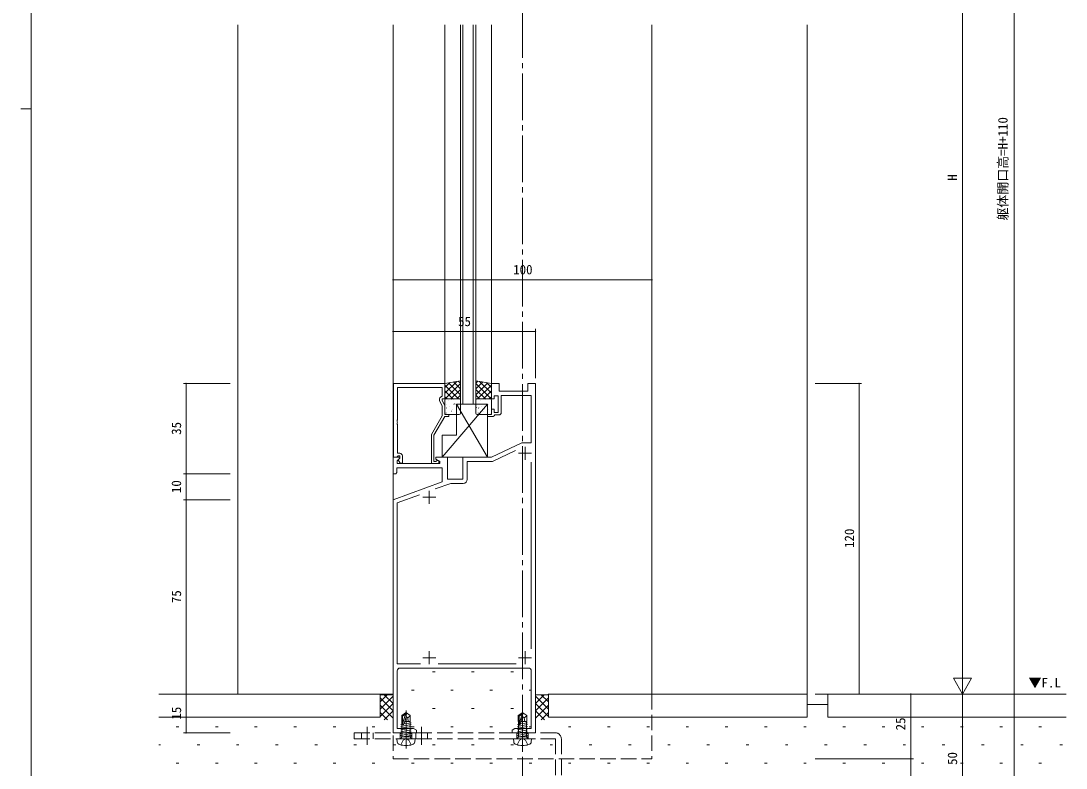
# Model space of a CAD drawing. Units: millimetres, scale not verified. Extents: x -1595 to 539, y -420 to 386.
# Drawn here: x -594 to -190.2, y -247.6 to 41 of the extents above; entities that cross this region are included whole.
import ezdxf
from ezdxf.enums import TextEntityAlignment as Align

# ---------------------------------------------------------------- set-up
doc = ezdxf.new("R2010")
doc.units = ezdxf.units.MM
doc.header["$LTSCALE"] = 2
doc.linetypes.add('CHAIN2', pattern=[12, 9, -1, 1, -1])
doc.linetypes.add('DASHED3', pattern=[4, 3, -1])
for name, color, linetype, lineweight in [('0-1_YKK_ZWAK', 7, 'Continuous', 9), ('0-2_USER1', 4, 'Continuous', 9), ('0-3_YKK_12', 2, 'Continuous', 9), ('0-4_YSS_K', 3, 'Continuous', 9), ('0-5_YKK_D', 6, 'Continuous', 9), ('0-6_YKK_13', 4, 'Continuous', 9), ('0-7_YKK_11', 7, 'Continuous', 9)]:
    doc.layers.add(name, color=color, linetype=linetype, lineweight=lineweight)
doc.styles.add('ＭＳ ゴシック', font='')
doc.styles.get('ＭＳ ゴシック').set_extended_font_data('MS Gothic')

msp = doc.modelspace()

# ---------------------------------------------------------------- linework, layer by layer
at = {"layer": '0-1_YKK_ZWAK'}
for p, q in [((-590, -368), (-590, 382)), ((-594, 7), (-590, 7))]:
    msp.add_line(p, q, dxfattribs=at)
at = {"layer": '0-3_YKK_12', "linetype": 'CHAIN2'}
msp.add_line((-400.219, 308.713), (-400.219, -331.742), dxfattribs=at)
at = {"layer": '0-3_YKK_12'}
for p, q in [((-450.219, -219.003), (-450.219, 39.497)), ((-430.219, -99.003), (-430.219, 39.497)), ((-424.219, -107.003), (-424.219, 39.497)), ((-423.219, -107.003), (-423.219, 39.497)), ((-419.219, -107.003), (-419.219, 39.497)), ((-418.219, -107.003), (-418.219, 39.497)), ((-412.219, -99.003), (-412.219, 39.497)), ((-350.219, -219.003), (-350.219, 39.497)), ((-290.219, -219.003), (-290.219, 39.497)), ((-418.219, -107.003), (-424.219, -107.003)), ((-490.218, -219.003), (-450.219, -219.003))]:
    msp.add_line(p, q, dxfattribs=at)
at = {"layer": '0-3_YKK_12', "linetype": 'DASHED3'}
for p, q in [((-450.219, -219.003), (-450.219, -244.003)), ((-350.219, -219.003), (-350.219, -244.003)), ((-450.219, -244.003), (-350.219, -244.003))]:
    msp.add_line(p, q, dxfattribs=at)
at = {"layer": '0-4_YSS_K'}
for p, q in [((-510.217, -219.003), (-510.217, 39.497)), ((-435.019, -210.396), (-434.019, -210.396)), ((-419.869, -210.396), (-418.869, -210.396)), ((-404.719, -210.396), (-403.719, -210.396)), ((-443.094, -217.471), (-442.094, -217.471)), ((-427.944, -217.471), (-426.944, -217.471)), ((-412.794, -217.471), (-411.794, -217.471)), ((-397.644, -217.471), (-396.849, -217.471)), ((-540.771, -219.003), (-455.219, -219.003)), ((-455.219, -219.003), (-454.919, -219.303)), ((-455.219, -219.204), (-455.119, -219.103)), ((-455.219, -222.032), (-452.49, -219.303)), ((-455.219, -224.861), (-450.219, -219.861)), ((-455.219, -220.517), (-450.219, -225.517)), ((-454.919, -219.303), (-450.219, -219.303)), ((-453.606, -219.303), (-450.219, -222.689)), ((-391.833, -219.303), (-395.219, -222.689)), ((-390.219, -224.861), (-395.219, -219.861)), ((-390.219, -220.517), (-395.219, -225.517)), ((-390.219, -222.032), (-392.949, -219.303)), ((-390.219, -219.204), (-390.32, -219.103)), ((-390.219, -219.003), (-390.219, -228.003)), ((-290.219, -219.003), (-390.219, -219.003)), ((-290.219, -228.003), (-290.219, -219.003)), ((-282.219, -219.003), (-282.219, -228.003)), ((-190.219, -219.003), (-282.219, -219.003)), ((-455.219, -227.689), (-450.219, -222.689)), ((-455.219, -223.346), (-450.219, -228.346)), ((-453.705, -229.003), (-450.219, -225.517)), ((-435.019, -224.546), (-434.019, -224.546)), ((-419.869, -224.546), (-418.869, -224.546)), ((-404.719, -224.546), (-403.719, -224.546)), ((-390.219, -227.689), (-395.219, -222.689)), ((-390.219, -223.346), (-395.219, -228.346)), ((-391.734, -229.003), (-395.219, -225.517)), ((-290.219, -223.003), (-282.219, -223.003)), ((-455.219, -226.174), (-452.391, -229.003)), ((-390.219, -226.174), (-393.048, -229.003)), ((-390.219, -228.003), (-290.219, -228.003)), ((-282.219, -228.003), (-190.219, -228.003)), ((-533.994, -231.621), (-532.994, -231.621)), ((-518.844, -231.621), (-517.844, -231.621)), ((-503.694, -231.621), (-502.694, -231.621)), ((-488.544, -231.621), (-487.544, -231.621)), ((-473.394, -231.621), (-472.394, -231.621)), ((-458.244, -231.621), (-457.244, -231.621)), ((-443.094, -231.621), (-442.094, -231.621)), ((-427.944, -231.621), (-426.944, -231.621)), ((-412.794, -231.621), (-411.794, -231.621)), ((-397.644, -231.621), (-396.849, -231.621)), ((-382.494, -231.621), (-381.494, -231.621)), ((-367.344, -231.621), (-366.344, -231.621)), ((-352.194, -231.621), (-351.194, -231.621)), ((-337.044, -231.621), (-336.044, -231.621)), ((-321.894, -231.621), (-320.894, -231.621)), ((-306.744, -231.621), (-305.744, -231.621)), ((-291.594, -231.621), (-290.594, -231.621)), ((-276.444, -231.621), (-275.444, -231.621)), ((-261.294, -231.621), (-260.294, -231.621)), ((-246.144, -231.621), (-245.144, -231.621)), ((-230.994, -231.621), (-229.994, -231.621)), ((-215.844, -231.621), (-214.844, -231.621)), ((-200.694, -231.621), (-199.694, -231.621)), ((-540.771, -238.696), (-540.069, -238.696)), ((-525.919, -238.696), (-524.919, -238.696)), ((-510.769, -238.696), (-509.769, -238.696)), ((-495.619, -238.696), (-494.619, -238.696)), ((-480.469, -238.696), (-479.469, -238.696)), ((-465.319, -238.696), (-464.319, -238.696)), ((-450.169, -238.696), (-449.169, -238.696)), ((-435.019, -238.696), (-434.019, -238.696)), ((-419.869, -238.696), (-418.869, -238.696)), ((-404.719, -238.696), (-403.719, -238.696)), ((-389.569, -238.696), (-388.569, -238.696)), ((-374.419, -238.696), (-373.419, -238.696)), ((-359.269, -238.696), (-358.269, -238.696)), ((-344.119, -238.696), (-343.119, -238.696)), ((-328.969, -238.696), (-327.969, -238.696)), ((-313.819, -238.696), (-312.819, -238.696)), ((-298.669, -238.696), (-297.669, -238.696)), ((-283.519, -238.696), (-282.519, -238.696)), ((-268.369, -238.696), (-267.369, -238.696)), ((-253.219, -238.696), (-252.219, -238.696)), ((-238.069, -238.696), (-237.069, -238.696)), ((-222.919, -238.696), (-221.919, -238.696)), ((-207.769, -238.696), (-206.769, -238.696)), ((-192.619, -238.696), (-191.619, -238.696)), ((-533.994, -245.771), (-532.994, -245.771)), ((-518.844, -245.771), (-517.844, -245.771)), ((-503.694, -245.771), (-502.694, -245.771)), ((-488.544, -245.771), (-487.544, -245.771)), ((-473.394, -245.771), (-472.394, -245.771)), ((-458.244, -245.771), (-457.244, -245.771)), ((-443.094, -245.771), (-442.094, -245.771)), ((-427.944, -245.771), (-426.944, -245.771)), ((-412.794, -245.771), (-411.794, -245.771)), ((-397.644, -245.771), (-396.644, -245.771)), ((-382.494, -245.771), (-381.494, -245.771)), ((-367.344, -245.771), (-366.344, -245.771)), ((-352.194, -245.771), (-351.194, -245.771)), ((-337.044, -245.771), (-336.044, -245.771)), ((-321.894, -245.771), (-320.894, -245.771)), ((-306.744, -245.771), (-305.744, -245.771)), ((-291.594, -245.771), (-290.594, -245.771)), ((-276.444, -245.771), (-275.444, -245.771)), ((-261.294, -245.771), (-260.294, -245.771)), ((-246.144, -245.771), (-245.144, -245.771)), ((-230.994, -245.771), (-229.994, -245.771)), ((-215.844, -245.771), (-214.844, -245.771)), ((-200.694, -245.771), (-199.694, -245.771))]:
    msp.add_line(p, q, dxfattribs=at)
for points in [[(-455.219, -219.003), (-455.219, -228.003), (-540.771, -228.003)], [(-390.219, -219.003), (-390.519, -219.303), (-395.219, -219.303)]]:
    msp.add_lwpolyline(points, dxfattribs=at)
at = {"layer": '0-5_YKK_D'}
for p, q in [((-210.219, -269.003), (-210.219, 240.997)), ((-230.219, -212.003), (-230.219, 173.997)), ((-450.222, -97.003), (-450.222, -58.003)), ((-450.222, -59.003), (-350.226, -59.003)), ((-350.226, -97.003), (-350.226, -58.003)), ((-450.218, -97.003), (-450.218, -78.003)), ((-395.218, -79.003), (-450.218, -79.003)), ((-395.218, -97.003), (-395.218, -78.003)), ((-513.217, -99.003), (-531.217, -99.003)), ((-530.217, -99.003), (-530.217, -134.003)), ((-287.219, -99.003), (-269.219, -99.003)), ((-270.219, -219.003), (-270.219, -99.003)), ((-513.217, -134.003), (-531.217, -134.003)), ((-513.217, -134.003), (-531.217, -134.003)), ((-530.217, -134.003), (-530.217, -144.003)), ((-513.217, -144.003), (-531.217, -144.003)), ((-513.217, -144.003), (-531.217, -144.003)), ((-530.217, -144.003), (-530.217, -219.003)), ((-230.219, -219.003), (-230.219, -206.878)), ((-230.219, -219.003), (-233.719, -212.94)), ((-226.719, -212.94), (-233.719, -212.94)), ((-230.219, -219.003), (-226.719, -212.94)), ((-513.217, -219.003), (-531.217, -219.003)), ((-513.217, -219.003), (-531.217, -219.003)), ((-530.217, -219.003), (-530.217, -234.003)), ((-287.219, -219.003), (-229.219, -219.003)), ((-250.219, -219.003), (-250.219, -244.003)), ((-230.219, -269.003), (-230.219, -219.003)), ((-513.217, -234.003), (-531.217, -234.003)), ((-287.219, -244.003), (-249.219, -244.003)), ((-287.219, -244.003), (-249.219, -244.003)), ((-250.219, -269.003), (-250.219, -244.003))]:
    msp.add_line(p, q, dxfattribs=at)
for centre, start, end in [((-450.222, -59.003), 0, 180), ((-450.222, -59.003), 180, 0), ((-350.226, -59.003), 0, 180), ((-350.226, -59.003), 180, 0), ((-450.218, -79.003), 0, 180), ((-450.218, -79.003), 180, 0), ((-395.218, -79.003), 0, 180), ((-395.218, -79.003), 180, 0), ((-530.217, -99.003), 90, 270), ((-530.217, -99.003), 270, 90), ((-270.219, -99.003), 90, 270), ((-270.219, -99.003), 270, 90), ((-530.217, -134.003), 90, 270), ((-530.217, -134.003), 90, 270), ((-530.217, -134.003), 270, 90), ((-530.217, -134.003), 270, 90), ((-530.217, -144.003), 90, 270), ((-530.217, -144.003), 90, 270), ((-530.217, -144.003), 270, 90), ((-530.217, -144.003), 270, 90), ((-530.217, -219.003), 90, 270), ((-530.217, -219.003), 90, 270), ((-530.217, -219.003), 270, 90), ((-530.217, -219.003), 270, 90), ((-270.219, -219.003), 90, 270), ((-270.219, -219.003), 270, 90), ((-250.219, -219.003), 90, 270), ((-250.219, -219.003), 270, 90), ((-530.217, -234.003), 90, 270), ((-530.217, -234.003), 270, 90), ((-250.219, -244.003), 90, 270), ((-250.219, -244.003), 90, 270), ((-250.219, -244.003), 270, 90), ((-250.219, -244.003), 270, 90)]:
    msp.add_arc(centre, 0.106, start, end, dxfattribs=at)
at = {"layer": '0-6_YKK_13'}
for p, q in [((-425.595, -98.232), (-430.219, -102.856)), ((-428.289, -98.681), (-430.219, -100.611)), ((-430.219, -99.668), (-424.884, -105.003)), ((-424.219, -99.101), (-430.121, -105.003)), ((-428.865, -98.777), (-424.219, -103.423)), ((-426.941, -98.456), (-424.219, -101.178)), ((-425.016, -98.136), (-424.219, -98.933)), ((-417.421, -98.136), (-418.219, -98.933)), ((-415.497, -98.456), (-418.219, -101.178)), ((-413.573, -98.777), (-418.219, -103.423)), ((-418.219, -99.101), (-412.317, -105.003)), ((-412.219, -99.668), (-417.553, -105.003)), ((-416.842, -98.232), (-412.219, -102.856)), ((-414.148, -98.681), (-412.219, -100.611)), ((-430.219, -101.913), (-427.129, -105.003)), ((-430.219, -104.158), (-429.374, -105.003)), ((-424.219, -101.346), (-427.875, -105.003)), ((-424.219, -103.591), (-425.63, -105.003)), ((-418.219, -101.346), (-414.562, -105.003)), ((-418.219, -103.591), (-416.807, -105.003)), ((-412.219, -101.913), (-415.308, -105.003)), ((-412.219, -104.158), (-413.063, -105.003)), ((-413.719, -107.003), (-431.219, -127.503)), ((-430.219, -110.503), (-430.219, -105.503)), ((-429.719, -105.003), (-424.719, -105.003)), ((-429.583, -108.494), (-429.536, -108.583)), ((-429.411, -107.08), (-429.404, -107.088)), ((-428.984, -105.623), (-428.94, -105.647)), ((-428.341, -107.815), (-428.297, -107.839)), ((-427.592, -105.097), (-427.585, -105.105)), ((-426.908, -105.191), (-426.864, -105.215)), ((-426.693, -106.97), (-426.646, -107.058)), ((-426.316, -107.081), (-426.272, -107.105)), ((-425.719, -107.003), (-413.719, -127.503)), ((-425.719, -119.003), (-425.719, -107.003)), ((-425.719, -107.003), (-413.719, -107.003)), ((-425.65, -107.265), (-425.643, -107.272)), ((-424.24, -106.648), (-424.219, -106.66)), ((-424.219, -105.503), (-424.219, -110.503)), ((-418.219, -110.503), (-418.219, -105.503)), ((-418.018, -108.247), (-417.974, -108.271)), ((-417.719, -105.003), (-412.719, -105.003)), ((-417.183, -108.494), (-417.136, -108.583)), ((-417.011, -107.08), (-417.004, -107.088)), ((-416.584, -105.623), (-416.54, -105.647)), ((-415.941, -107.815), (-415.897, -107.839)), ((-415.192, -105.097), (-415.185, -105.105)), ((-414.508, -105.191), (-414.464, -105.215)), ((-414.293, -106.97), (-414.246, -107.058)), ((-413.916, -107.081), (-413.872, -107.105)), ((-413.719, -107.003), (-413.719, -127.503)), ((-413.25, -107.265), (-413.243, -107.272)), ((-412.219, -105.503), (-412.219, -110.503)), ((-429.775, -110.439), (-429.731, -110.463)), ((-424.719, -111.003), (-429.719, -111.003)), ((-427.75, -109.705), (-427.706, -109.729)), ((-427.436, -109.285), (-427.429, -109.292)), ((-425.673, -109.272), (-425.629, -109.296)), ((-412.719, -111.003), (-417.719, -111.003)), ((-417.375, -110.439), (-417.331, -110.463)), ((-415.35, -109.705), (-415.306, -109.729)), ((-415.036, -109.285), (-415.029, -109.292)), ((-413.273, -109.272), (-413.229, -109.296)), ((-431.219, -119.003), (-425.719, -119.003)), ((-431.219, -127.503), (-431.219, -119.003)), ((-413.719, -127.503), (-431.219, -127.503)), ((-445.219, -240.056), (-445.219, -225.373)), ((-400.219, -240.056), (-400.219, -225.373)), ((-446.869, -227.314), (-445.369, -226.303)), ((-446.869, -227.314), (-446.569, -227.508)), ((-446.869, -229.603), (-446.869, -227.314)), ((-446.869, -229.603), (-446.569, -229.603)), ((-446.819, -229.603), (-446.819, -235.603)), ((-446.569, -227.508), (-445.369, -226.665)), ((-445.369, -226.665), (-446.569, -230.654)), ((-446.569, -230.654), (-446.569, -227.508)), ((-445.219, -227.809), (-446.078, -230.709)), ((-446.042, -230.585), (-443.24, -230.09)), ((-445.75, -229.603), (-443.569, -229.603)), ((-445.369, -226.665), (-445.369, -226.303)), ((-445.369, -226.303), (-445.069, -226.303)), ((-445.219, -227.809), (-445.069, -226.303)), ((-445.219, -227.809), (-445.219, -226.303)), ((-445.219, -227.702), (-444.519, -228.203)), ((-443.569, -227.314), (-445.069, -226.303)), ((-444.519, -228.203), (-443.569, -227.391)), ((-444.519, -228.203), (-444.379, -229.603)), ((-443.619, -229.609), (-443.619, -235.603)), ((-443.569, -229.603), (-443.569, -227.314)), ((-401.869, -227.314), (-400.369, -226.303)), ((-401.869, -227.314), (-401.569, -227.508)), ((-401.869, -229.603), (-401.869, -227.314)), ((-401.869, -229.603), (-401.569, -229.603)), ((-401.819, -229.603), (-401.819, -235.603)), ((-401.569, -227.508), (-400.369, -226.665)), ((-400.369, -226.665), (-401.569, -230.654)), ((-401.569, -230.654), (-401.569, -227.508)), ((-400.219, -227.809), (-401.078, -230.709)), ((-401.042, -230.585), (-398.24, -230.09)), ((-400.75, -229.603), (-398.569, -229.603)), ((-400.369, -226.665), (-400.369, -226.303)), ((-400.369, -226.303), (-400.069, -226.303)), ((-400.219, -227.809), (-400.069, -226.303)), ((-400.219, -227.809), (-400.219, -226.303)), ((-400.219, -227.702), (-399.519, -228.203)), ((-398.569, -227.314), (-400.069, -226.303)), ((-399.519, -228.203), (-398.569, -227.391)), ((-399.519, -228.203), (-399.379, -229.603)), ((-398.619, -229.609), (-398.619, -235.603)), ((-398.569, -229.603), (-398.569, -227.314)), ((-447.198, -230.79), (-446.568, -230.679)), ((-447.198, -231.49), (-443.24, -230.79)), ((-447.198, -232.19), (-443.24, -231.49)), ((-447.198, -232.89), (-443.24, -232.19)), ((-447.198, -233.59), (-443.24, -232.89)), ((-447.198, -234.29), (-443.24, -233.59)), ((-402.198, -230.79), (-401.568, -230.679)), ((-402.198, -231.49), (-398.24, -230.79)), ((-402.198, -232.19), (-398.24, -231.49)), ((-402.198, -232.89), (-398.24, -232.19)), ((-402.198, -233.59), (-398.24, -232.89)), ((-402.198, -234.29), (-398.24, -233.59)), ((-448.719, -236.303), (-441.719, -236.303)), ((-448.719, -236.303), (-448.621, -237.422)), ((-447.269, -238.666), (-446.364, -236.851)), ((-447.198, -234.99), (-443.24, -234.29)), ((-446.704, -235.603), (-443.24, -234.99)), ((-446.364, -236.851), (-445.219, -236.242)), ((-444.074, -236.851), (-445.219, -236.242)), ((-443.169, -238.666), (-444.074, -236.851)), ((-443.24, -235.515), (-443.733, -235.603)), ((-443.489, -235.803), (-443.489, -235.603)), ((-441.719, -236.303), (-441.817, -237.422)), ((-403.719, -236.303), (-396.719, -236.303)), ((-403.719, -236.303), (-403.621, -237.422)), ((-402.269, -238.666), (-401.364, -236.851)), ((-402.198, -234.99), (-398.24, -234.29)), ((-401.704, -235.603), (-398.24, -234.99)), ((-401.364, -236.851), (-400.219, -236.242)), ((-399.074, -236.851), (-400.219, -236.242)), ((-398.169, -238.666), (-399.074, -236.851)), ((-398.24, -235.515), (-398.733, -235.603)), ((-398.489, -235.803), (-398.489, -235.603)), ((-396.719, -236.303), (-396.817, -237.422))]:
    msp.add_line(p, q, dxfattribs=at)
at = {"layer": '0-6_YKK_13', "linetype": 'DASHED3'}
for p, q in [((-465.219, -234.003), (-465.219, -236.303)), ((-465.219, -234.003), (-387.519, -234.003)), ((-462.469, -234.003), (-462.469, -236.303)), ((-457.969, -234.003), (-457.969, -236.303)), ((-447.469, -234.003), (-447.469, -236.303)), ((-442.969, -234.003), (-442.969, -236.303)), ((-441.469, -234.003), (-441.469, -236.303)), ((-436.969, -234.003), (-436.969, -236.303)), ((-402.469, -234.003), (-402.469, -236.303)), ((-397.969, -234.003), (-397.969, -236.303)), ((-465.219, -236.303), (-387.519, -236.303)), ((-387.519, -236.303), (-387.519, -256.203)), ((-385.219, -236.303), (-385.219, -256.203))]:
    msp.add_line(p, q, dxfattribs=at)
at = {"layer": '0-6_YKK_13', "linetype": 'CHAIN2'}
for p, q in [((-460.219, -231.677), (-460.219, -238.628)), ((-445.219, -231.677), (-445.219, -238.628)), ((-439.219, -231.677), (-439.219, -238.628)), ((-400.219, -231.677), (-400.219, -238.628))]:
    msp.add_line(p, q, dxfattribs=at)
at = {"layer": '0-6_YKK_13'}
for points in [[(-424.219, -98.003), (-430.219, -99.003), (-430.219, -105.003), (-424.219, -105.003)], [(-418.219, -98.003), (-412.219, -99.003), (-412.219, -105.003), (-418.219, -105.003)]]:
    msp.add_lwpolyline(points, close=True, dxfattribs=at)
for points in [[(-446.949, -235.803), (-446.949, -235.603), (-443.489, -235.603)], [(-401.949, -235.803), (-401.949, -235.603), (-398.489, -235.603)]]:
    msp.add_lwpolyline(points, dxfattribs=at)
for centre, radius, start, end in [((-429.719, -105.503), 0.5, 90, 180), ((-424.719, -105.503), 0.5, 0, 90), ((-417.719, -105.503), 0.5, 90, 180), ((-412.719, -105.503), 0.5, 0, 90), ((-429.719, -110.503), 0.5, 180, 270), ((-424.719, -110.503), 0.5, 270, 0), ((-417.719, -110.503), 0.5, 180, 270), ((-412.719, -110.503), 0.5, 270, 0), ((-446.32, -230.654), 0.248, 180, 347.19095), ((-401.32, -230.654), 0.248, 180, 347.19095), ((-447.326, -237.309), 1.3, 185, 254.11914), ((-447.449, -235.803), 0.5, 270, 0), ((-442.989, -235.803), 0.5, 180, 270), ((-443.112, -237.309), 1.3, 285.88084, 355), ((-402.326, -237.309), 1.3, 185, 254.11914), ((-402.449, -235.803), 0.5, 270, 0), ((-397.989, -235.803), 0.5, 180, 270), ((-398.112, -237.309), 1.3, 285.88084, 355), ((-445.219, -229.903), 9, 254.11914, 285.88084), ((-400.219, -229.903), 9, 254.11914, 285.88084)]:
    msp.add_arc(centre, radius, start, end, dxfattribs=at)
at = {"layer": '0-6_YKK_13', "linetype": 'DASHED3'}
msp.add_arc((-387.519, -236.303), 2.3, 0, 90, dxfattribs=at)
at = {"layer": '0-7_YKK_11'}
for p, q in [((-399.219, -123.503), (-399.219, -128.503)), ((-401.719, -126.003), (-396.719, -126.003)), ((-396.849, -201.589), (-396.849, -129.416)), ((-436.219, -140.503), (-436.219, -145.503)), ((-438.719, -143.003), (-433.719, -143.003)), ((-438.719, -205.003), (-433.719, -205.003)), ((-436.219, -202.503), (-436.219, -207.503)), ((-401.719, -205.003), (-396.719, -205.003)), ((-399.219, -202.503), (-399.219, -207.503)), ((-397.849, -209.003), (-447.589, -209.003)), ((-432.856, -207.373), (-402.632, -207.373))]:
    msp.add_line(p, q, dxfattribs=at)
for points in [[(-450.119, -99.003), (-450.119, -127.503), (-448.789, -127.503), (-448.489, -127.203), (-448.289, -127.003), (-447.619, -127.003), (-447.619, -127.929), (-448.192, -128.503), (-447.442, -129.803), (-446.619, -129.803), (-446.619, -127.003)], [(-433.518, -129.069), (-433.767, -129.203), (-434.419, -129.203), (-434.419, -119.077), (-430.219, -111.803), (-428.719, -111.803), (-428.719, -111.003), (-430.219, -111.003), (-430.219, -107.647), (-431.219, -105.503), (-431.219, -105.003), (-430.219, -105.003), (-430.219, -99.003), (-450.119, -99.003)], [(-447.619, -126.003), (-448.489, -126.003), (-448.489, -114.961), (-448.609, -114.778), (-448.609, -114.228), (-448.489, -114.044), (-448.489, -113.961), (-448.609, -113.778), (-448.609, -113.228), (-448.489, -113.044), (-448.489, -100.633), (-431.219, -100.633), (-431.219, -104.003), (-431.846, -104.365)], [(-409.419, -111.203), (-410.919, -111.203), (-411.219, -111.503), (-411.519, -111.803), (-413.719, -111.803), (-413.719, -111.003), (-412.219, -111.003), (-412.219, -109.003), (-411.219, -109.003), (-411.219, -110.203), (-409.619, -110.203), (-409.619, -103.803), (-411.219, -103.803), (-411.219, -105.003), (-412.219, -105.003), (-412.219, -99.003), (-409.219, -99.003), (-409.219, -102.003), (-398.219, -102.003), (-398.219, -99.003), (-395.219, -99.003)], [(-395.219, -99.003), (-395.219, -234.003), (-399.26, -234.003), (-399.444, -233.883), (-399.994, -233.883), (-400.177, -234.003), (-400.26, -234.003), (-400.444, -233.883), (-400.994, -233.883), (-401.177, -234.003), (-404.219, -234.003), (-404.219, -233.003), (-403.128, -232.373), (-396.849, -232.373), (-396.849, -210.003)], [(-448.589, -210.003), (-448.589, -232.373), (-442.31, -232.373), (-441.219, -233.003), (-441.219, -234.003), (-450.219, -234.003), (-450.219, -144.003), (-431.219, -137.087), (-431.219, -131.633), (-448.719, -131.633), (-448.719, -133.503), (-449.219, -134.003), (-450.219, -134.003), (-450.219, -127.503), (-447.743, -127.503), (-447.582, -127.891), (-448.589, -128.897), (-448.589, -130.003), (-432.219, -130.003), (-432.219, -129.169), (-433.719, -128.303), (-433.719, -127.503), (-429.219, -127.503), (-429.219, -136.003), (-423.219, -136.003), (-423.219, -127.503), (-412.219, -127.503), (-400.424, -122.003), (-396.849, -122.003), (-396.849, -103.633), (-408.419, -103.633), (-408.419, -110.203)], [(-432.252, -105.653), (-431.219, -107.869), (-431.219, -111.535), (-435.419, -118.809), (-435.419, -130.003), (-433.019, -130.003)], [(-402.987, -124.996), (-411.857, -129.133), (-421.589, -129.133), (-421.589, -136.133)], [(-423.089, -137.633), (-427.951, -137.633), (-433.898, -139.797)], [(-440.057, -142.039), (-448.589, -145.144), (-448.589, -207.373), (-439.581, -207.373)]]:
    msp.add_lwpolyline(points, dxfattribs=at)
for centre, radius, start, end in [((-431.346, -105.231), 1, 120.00002, 205.00002), ((-409.419, -110.203), 1, 270, 359.99998), ((-447.619, -127.003), 1, 0, 89.99998), ((-433.019, -129.403), 0.6, 270.00002, 146.25102), ((-423.089, -136.133), 1.5, 270, 359.99998), ((-447.589, -210.003), 1, 90, 179.99998), ((-397.849, -210.003), 1, 0, 89.99998)]:
    msp.add_arc(centre, radius, start, end, dxfattribs=at)

# ---------------------------------------------------------------- texts
at = {"layer": '0-2_USER1', "style": 'ＭＳ ゴシック'}
msp.add_text('▼F.L', height=3.666, dxfattribs=at).set_placement((-204.733, -217.576), align=Align.BOTTOM_LEFT)
at = {"layer": '0-5_YKK_D', "color": 4, "style": 'ＭＳ ゴシック'}
for s, p in [('躯体開口高=H+110', (-211.752, -36.128)), ('H', (-231.219, -20.728)), ('35', (-531.017, -118.903)), ('10', (-531.017, -141.403)), ('120', (-271.019, -162.603)), ('75', (-531.017, -183.903)), ('15', (-531.017, -228.903)), ('25', (-251.219, -233.053)), ('50', (-231.219, -246.403))]:
    msp.add_text(s, height=3.666, rotation=90, dxfattribs=at).set_placement(p, align=Align.BOTTOM_LEFT)
for s, p in [('100', (-403.824, -58.003)), ('55', (-425.118, -78.003))]:
    msp.add_text(s, height=3.666, dxfattribs=at).set_placement(p, align=Align.BOTTOM_LEFT)

doc.saveas('drawing.dxf')
